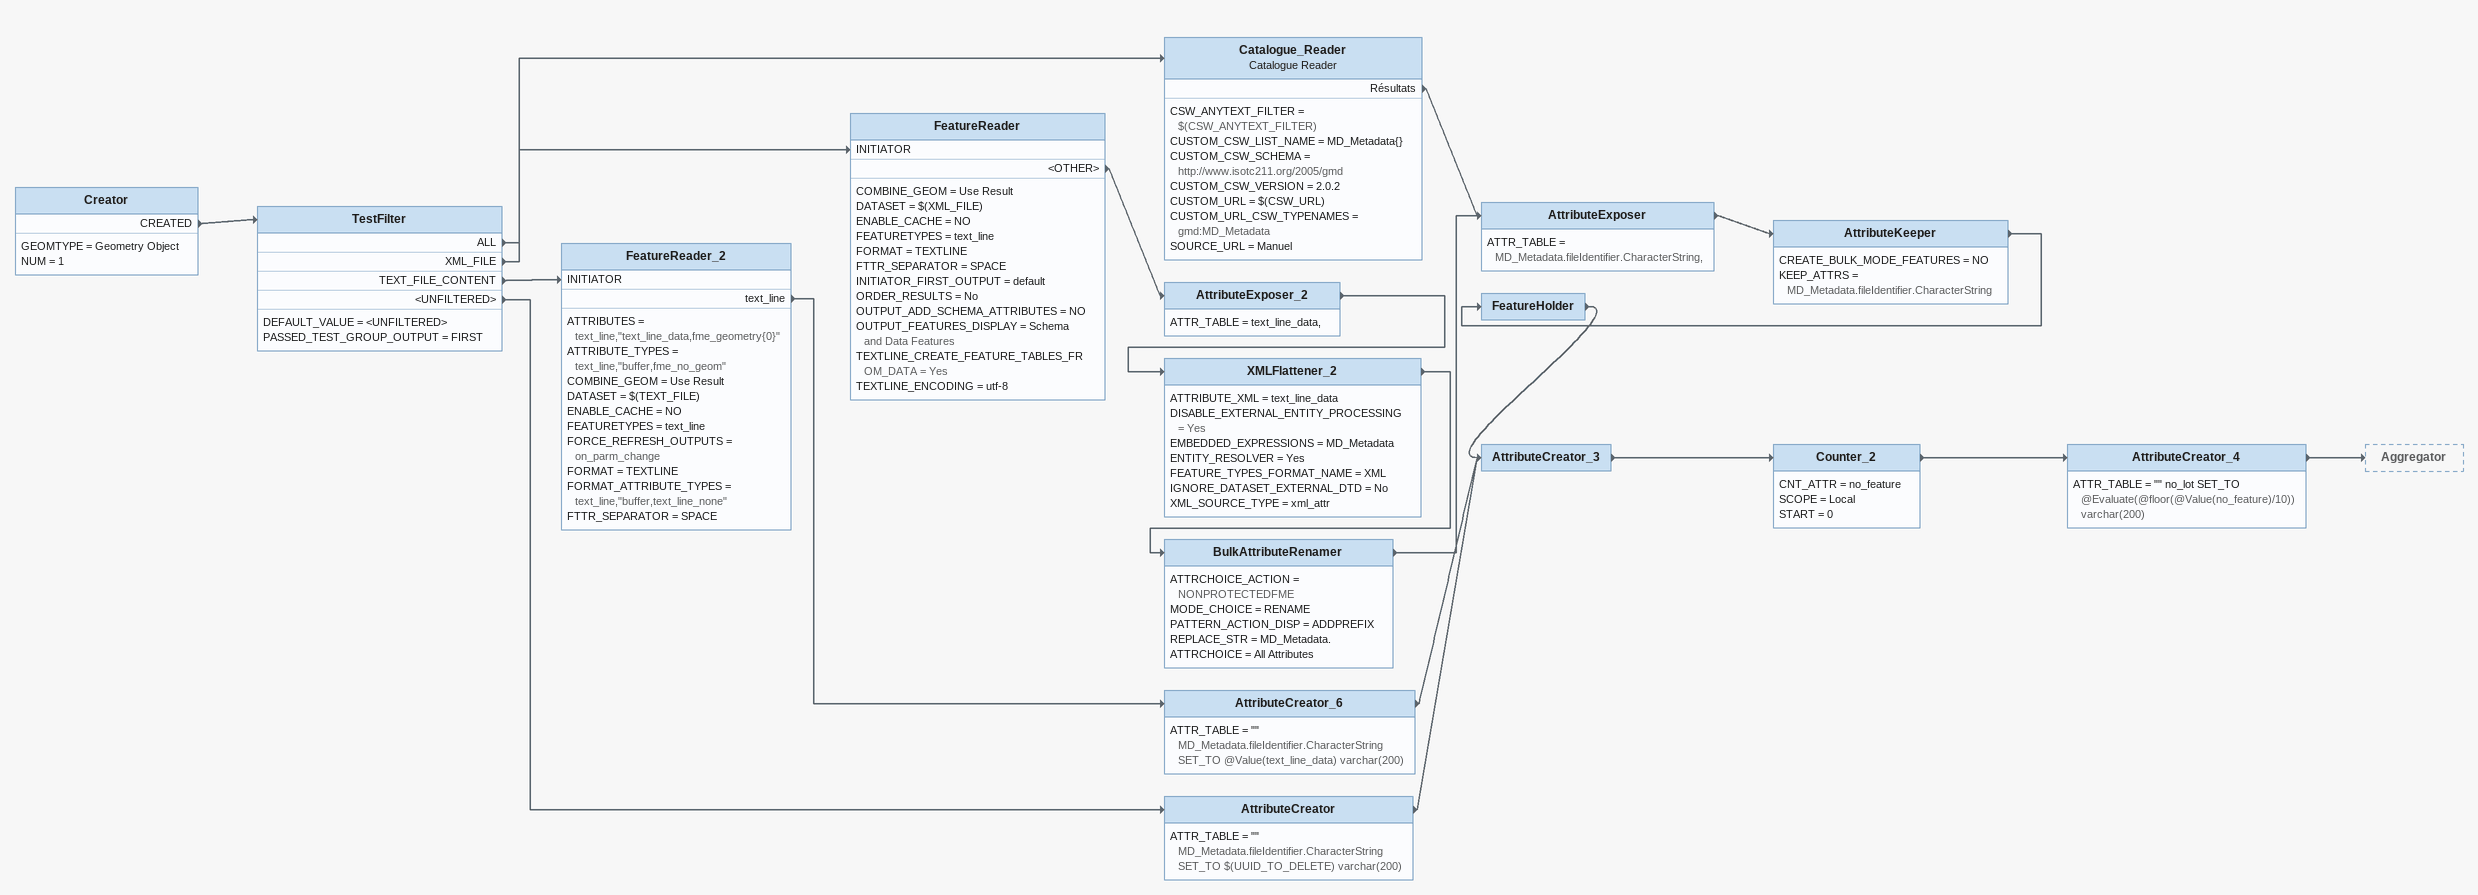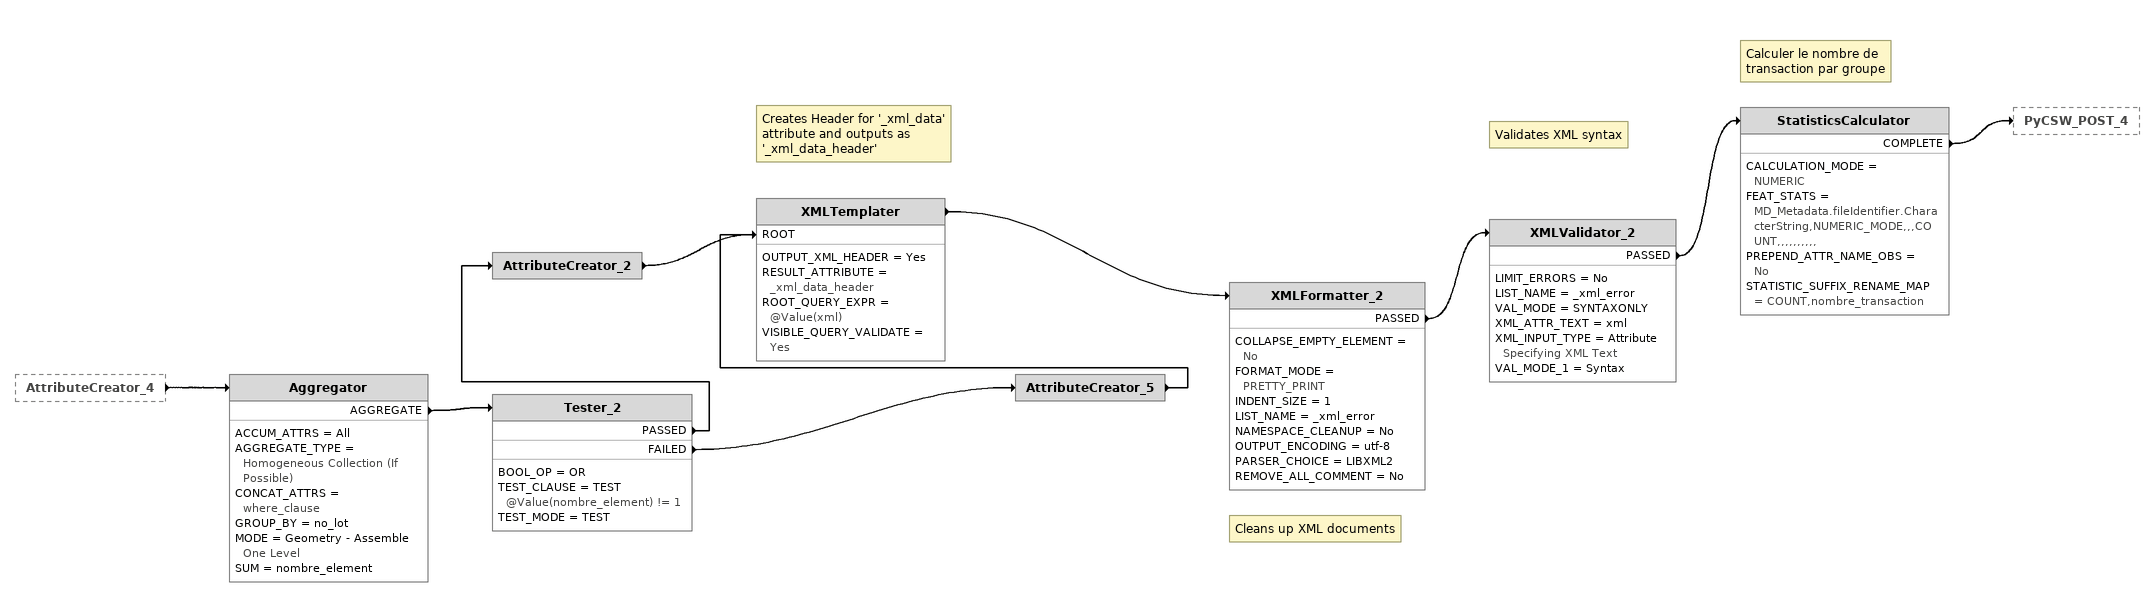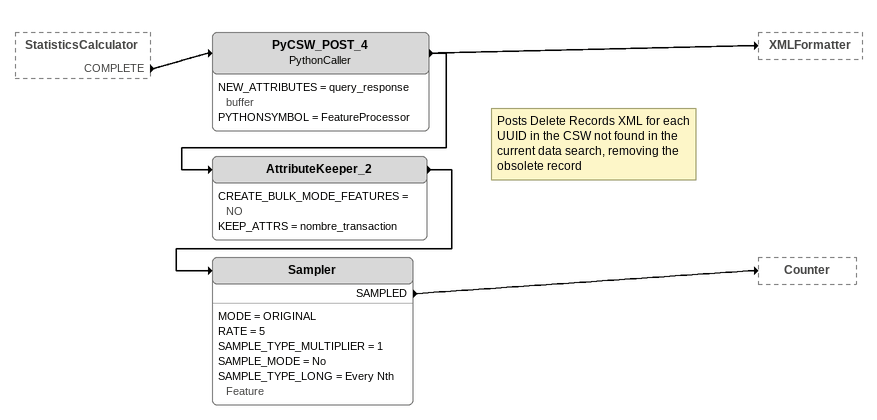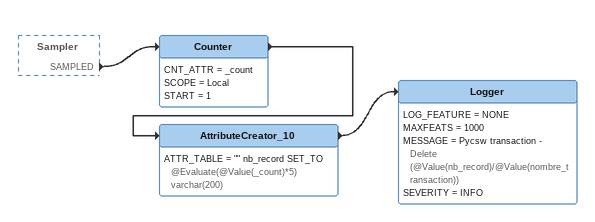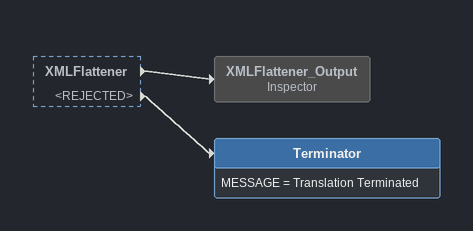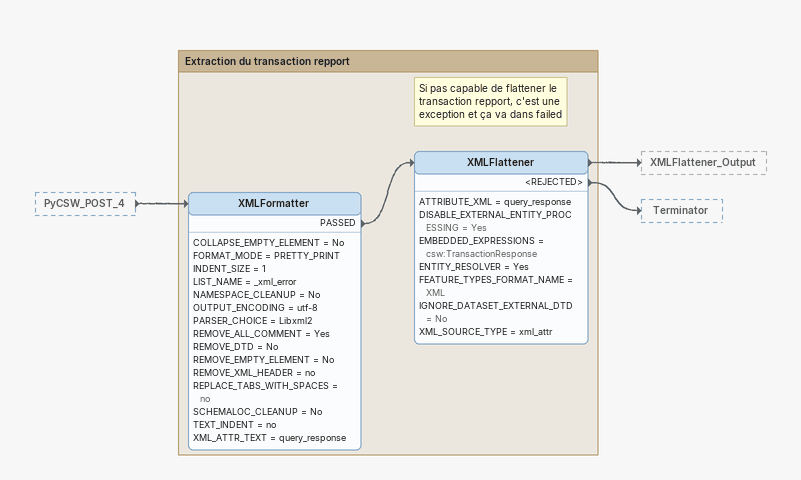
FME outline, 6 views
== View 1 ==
Creator
    GEOMTYPE = Geometry Object
    NUM = 1
    CREATED -> TestFilter
TestFilter
    DEFAULT_VALUE = <UNFILTERED>
    PASSED_TEST_GROUP_OUTPUT = FIRST
    ALL -> Catalogue_Reader
    XML_FILE -> FeatureReader [INITIATOR]
    TEXT_FILE_CONTENT -> FeatureReader_2 [INITIATOR]
    <UNFILTERED> -> AttributeCreator
Catalogue_Reader: Catalogue Reader
    CSW_ANYTEXT_FILTER = $(CSW_ANYTEXT_FILTER)
    CUSTOM_CSW_LIST_NAME = MD_Metadata{}
    CUSTOM_CSW_SCHEMA = http://www.isotc211.org/2005/gmd
    CUSTOM_CSW_VERSION = 2.0.2
    CUSTOM_URL = $(CSW_URL)
    CUSTOM_URL_CSW_TYPENAMES = gmd:MD_Metadata
    SOURCE_URL = Manuel
    Résultats -> AttributeExposer
FeatureReader
    COMBINE_GEOM = Use Result
    DATASET = $(XML_FILE)
    ENABLE_CACHE = NO
    FEATURETYPES = text_line
    FORMAT = TEXTLINE
    FTTR_SEPARATOR = SPACE
    INITIATOR_FIRST_OUTPUT = default
    ORDER_RESULTS = No
    OUTPUT_ADD_SCHEMA_ATTRIBUTES = NO
    OUTPUT_FEATURES_DISPLAY = Schema and Data Features
    TEXTLINE_CREATE_FEATURE_TABLES_FROM_DATA = Yes
    TEXTLINE_ENCODING = utf-8
    <OTHER> -> AttributeExposer_2
AttributeExposer_2
    ATTR_TABLE = text_line_data,
    -> XMLFlattener_2
XMLFlattener_2
    ATTRIBUTE_XML = text_line_data
    DISABLE_EXTERNAL_ENTITY_PROCESSING = Yes
    EMBEDDED_EXPRESSIONS = MD_Metadata
    ENTITY_RESOLVER = Yes
    FEATURE_TYPES_FORMAT_NAME = XML
    IGNORE_DATASET_EXTERNAL_DTD = No
    XML_SOURCE_TYPE = xml_attr
    -> BulkAttributeRenamer
BulkAttributeRenamer
    ATTRCHOICE_ACTION = NONPROTECTEDFME
    MODE_CHOICE = RENAME
    PATTERN_ACTION_DISP = ADDPREFIX
    REPLACE_STR = MD_Metadata.
    ATTRCHOICE = All Attributes
    -> AttributeExposer
AttributeExposer
    ATTR_TABLE = MD_Metadata.fileIdentifier.CharacterString,
    -> AttributeKeeper
AttributeKeeper
    CREATE_BULK_MODE_FEATURES = NO
    KEEP_ATTRS = MD_Metadata.fileIdentifier.CharacterString
    -> FeatureHolder
FeatureHolder
    -> AttributeCreator_3
FeatureReader_2
    ATTRIBUTES = text_line,"text_line_data,fme_geometry{0}"
    ATTRIBUTE_TYPES = text_line,"buffer,fme_no_geom"
    COMBINE_GEOM = Use Result
    DATASET = $(TEXT_FILE)
    ENABLE_CACHE = NO
    FEATURETYPES = text_line
    FORCE_REFRESH_OUTPUTS = on_parm_change
    FORMAT = TEXTLINE
    FORMAT_ATTRIBUTE_TYPES = text_line,"buffer,text_line_none"
    FTTR_SEPARATOR = SPACE
    text_line -> AttributeCreator_6
AttributeCreator_6
    ATTR_TABLE = "" MD_Metadata.fileIdentifier.CharacterString SET_TO @Value(text_line_data) varchar(200)
    -> AttributeCreator_3
AttributeCreator
    ATTR_TABLE = "" MD_Metadata.fileIdentifier.CharacterString SET_TO $(UUID_TO_DELETE) varchar(200)
    -> AttributeCreator_3
AttributeCreator_3
    -> Counter_2
Counter_2
    CNT_ATTR = no_feature
    SCOPE = Local
    START = 0
    -> AttributeCreator_4
AttributeCreator_4
    ATTR_TABLE = "" no_lot SET_TO @Evaluate(@floor(@Value(no_feature)/10)) varchar(200)
    -> Aggregator

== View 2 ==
AttributeCreator_4 [outside]
    -> Aggregator
Aggregator
    ACCUM_ATTRS = All
    AGGREGATE_TYPE = Homogeneous Collection (If Possible)
    CONCAT_ATTRS = where_clause
    GROUP_BY = no_lot
    MODE = Geometry - Assemble One Level
    SUM = nombre_element
    AGGREGATE -> Tester_2
Tester_2
    BOOL_OP = OR
    TEST_CLAUSE = TEST @Value(nombre_element) != 1
    TEST_MODE = TEST
    PASSED -> AttributeCreator_2
    FAILED -> AttributeCreator_5
AttributeCreator_2
    -> XMLTemplater [ROOT]
AttributeCreator_5
    -> XMLTemplater [ROOT]
Note: Creates Header for '_xml_data' attribute and outputs as '_xml_data_header'
XMLTemplater
    OUTPUT_XML_HEADER = Yes
    RESULT_ATTRIBUTE = _xml_data_header
    ROOT_QUERY_EXPR = @Value(xml)
    VISIBLE_QUERY_VALIDATE = Yes
    -> XMLFormatter_2
Note: Cleans up XML documents
XMLFormatter_2
    COLLAPSE_EMPTY_ELEMENT = No
    FORMAT_MODE = PRETTY_PRINT
    INDENT_SIZE = 1
    LIST_NAME = _xml_error
    NAMESPACE_CLEANUP = No
    OUTPUT_ENCODING = utf-8
    PARSER_CHOICE = LIBXML2
    REMOVE_ALL_COMMENT = No
    PASSED -> XMLValidator_2
Note: Validates XML syntax
XMLValidator_2
    LIMIT_ERRORS = No
    LIST_NAME = _xml_error
    VAL_MODE = SYNTAXONLY
    XML_ATTR_TEXT = xml
    XML_INPUT_TYPE = Attribute Specifying XML Text
    VAL_MODE_1 = Syntax
    PASSED -> StatisticsCalculator
Note: Calculer le nombre de transaction par groupe
StatisticsCalculator
    CALCULATION_MODE = NUMERIC
    FEAT_STATS = MD_Metadata.fileIdentifier.CharacterString,NUMERIC_MODE,,,COUNT,,,,,,,,,,
    PREPEND_ATTR_NAME_OBS = No
    STATISTIC_SUFFIX_RENAME_MAP = COUNT,nombre_transaction
    COMPLETE -> PyCSW_POST_4

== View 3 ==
StatisticsCalculator [outside]
    COMPLETE -> PyCSW_POST_4
Note: Posts Delete Records XML for each UUID in the CSW not found in the current data search, removing the obsolete record
PyCSW_POST_4: PythonCaller
    NEW_ATTRIBUTES = query_response buffer
    PYTHONSYMBOL = FeatureProcessor
    -> AttributeKeeper_2
    -> XMLFormatter
AttributeKeeper_2
    CREATE_BULK_MODE_FEATURES = NO
    KEEP_ATTRS = nombre_transaction
    -> Sampler
Sampler
    MODE = ORIGINAL
    RATE = 5
    SAMPLE_TYPE_MULTIPLIER = 1
    SAMPLE_MODE = No
    SAMPLE_TYPE_LONG = Every Nth Feature
    SAMPLED -> Counter

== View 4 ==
Sampler [outside]
    SAMPLED -> Counter
Counter
    CNT_ATTR = _count
    SCOPE = Local
    START = 1
    -> AttributeCreator_10
AttributeCreator_10
    ATTR_TABLE = "" nb_record SET_TO @Evaluate(@Value(_count)*5) varchar(200)
    -> Logger
Logger
    LOG_FEATURE = NONE
    MAXFEATS = 1000
    MESSAGE = Pycsw transaction - Delete (@Value(nb_record)/@Value(nombre_transaction))
    SEVERITY = INFO

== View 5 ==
XMLFlattener [outside]
    -> XMLFlattener_Output
    <REJECTED> -> Terminator
XMLFlattener_Output: Inspector [off]
Terminator
    MESSAGE = Translation Terminated

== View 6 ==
PyCSW_POST_4 [outside]
    -> XMLFormatter

Bookmark: Extraction du transaction repport
XMLFormatter
    COLLAPSE_EMPTY_ELEMENT = No
    FORMAT_MODE = PRETTY_PRINT
    INDENT_SIZE = 1
    LIST_NAME = _xml_error
    NAMESPACE_CLEANUP = No
    OUTPUT_ENCODING = utf-8
    PARSER_CHOICE = Libxml2
    REMOVE_ALL_COMMENT = Yes
    REMOVE_DTD = No
    REMOVE_EMPTY_ELEMENT = No
    REMOVE_XML_HEADER = no
    REPLACE_TABS_WITH_SPACES = no
    SCHEMALOC_CLEANUP = No
    TEXT_INDENT = no
    XML_ATTR_TEXT = query_response
    PASSED -> XMLFlattener
Note: Si pas capable de flattener le transaction repport, c'est une exception et ça va dans failed
XMLFlattener
    ATTRIBUTE_XML = query_response
    DISABLE_EXTERNAL_ENTITY_PROCESSING = Yes
    EMBEDDED_EXPRESSIONS = csw:TransactionResponse
    ENTITY_RESOLVER = Yes
    FEATURE_TYPES_FORMAT_NAME = XML
    IGNORE_DATASET_EXTERNAL_DTD = No
    XML_SOURCE_TYPE = xml_attr
    -> XMLFlattener_Output
    <REJECTED> -> Terminator
